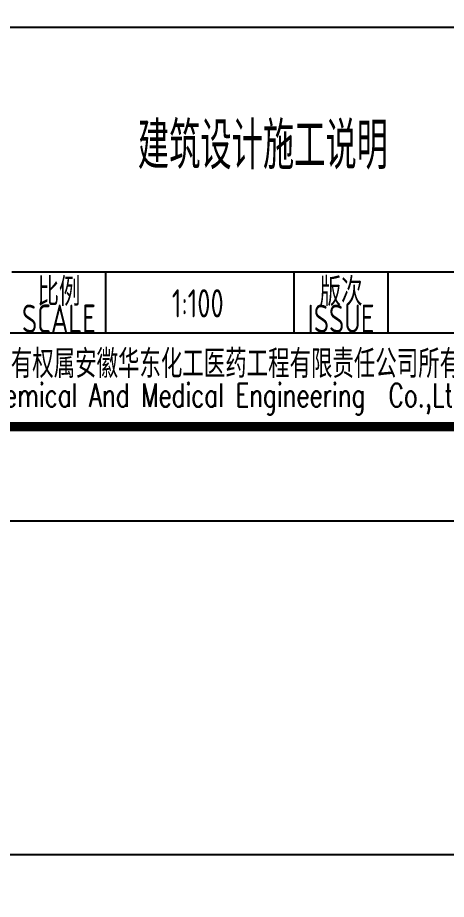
# Model space of a CAD drawing. Extents: x 5396719 to 5510122, y -514120 to -238224.
# Drawn here: x 5494745 to 5499303, y -363812 to -354431 of the extents above; entities that cross this region are included whole.
import ezdxf
from ezdxf.enums import TextEntityAlignment as Align

# ---------------------------------------------------------------- set-up
doc = ezdxf.new("R2010")
doc.units = 0
doc.header["$LTSCALE"] = 1000
doc.header["$MEASUREMENT"] = 0
doc.layers.get('0').update_dxf_attribs({"linetype": 'CONTINUOUS'})
doc.layers.add('PUB_TITLE', color=4, linetype='CONTINUOUS')
doc.styles.add('AHD', font='sceie.shx', dxfattribs={"width": 0.7, "bigfont": 'sceic.shx'})
doc.styles.add('ECEC_TQ', font='txt_l.shx', dxfattribs={"bigfont": 'hztxt_l.shx'})
doc.styles.add('sceie', font='sceie.shx', dxfattribs={"bigfont": 'sceic.shx'})

msp = doc.modelspace()

# ---------------------------------------------------------------- linework, layer by layer
for p, q in [((5489184, -354533.9), (5500184, -354533.9)), ((5494684, -357133.9), (5507184, -357133.9)), ((5495684, -357783.9), (5495684, -357133.9)), ((5497684, -357783.9), (5497684, -357133.9)), ((5498684, -357783.9), (5498684, -357133.9)), ((5489184, -357783.9), (5507184, -357783.9)), ((5489184, -358783.9), (5507184, -358783.9))]:
    msp.add_line(p, q)
at = {"layer": 'PUB_TITLE'}
for points in [[(5424084, -359783.9), (5508184, -359783.9), (5508184, -300383.9), (5424084, -300383.9)], [(5424084, -422737.3), (5508184, -422737.3), (5508184, -363337.3), (5424084, -363337.3)]]:
    msp.add_lwpolyline(points, close=True, dxfattribs=at)
at = {"layer": 'PUB_TITLE', "const_width": 100}
msp.add_lwpolyline([(5426584, -358783.9), (5507184, -358783.9), (5507184, -301383.9), (5426584, -301383.9)], close=True, dxfattribs=at)

# ---------------------------------------------------------------- texts
for s, height, style, width, p in [('建筑设计施工说明', 500, 'AHD', 0.7, (5497352.9, -355767.9)), ('比例', 300, 'sceie', 0.8, (5495184, -357333.9)), ('版次', 300, 'sceie', 0.8, (5498184, -357333.9)), ('1:100', 300, 'sceie', 0.8, (5496659.9, -357470.8)), ('SCALE', 300, 'sceie', 0.8, (5495184, -357633.9)), ('ISSUE', 300, 'sceie', 0.8, (5498184, -357633.9)), ('本文件专有权属安徽华东化工医药工程有限责任公司所有,未经许可不得复制或转让给第三方', 300, 'sceie', 0.8, (5498355.1, -358132.8)), ('The proprietary right of this document belongs to Anhui Huadong Chemical And Medical Engineering  Co.,Ltd.  and any replication or transfer to the 3rd. side is forbidden without its permission. ', 250, 'ECEC_TQ', 0.72, (5498184, -358483.9))]:
    msp.add_text(s, height=height, dxfattribs=dict(style=style, width=width)).set_placement(p, align=Align.MIDDLE)

doc.saveas('drawing.dxf')
